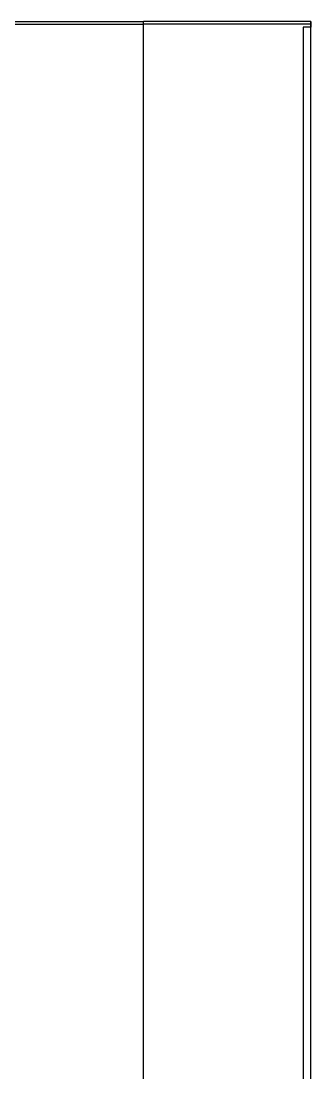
# Model space of a CAD drawing. Header units: inches. Extents: x 0 to 1338, y 51 to 562.
# Drawn here: x 1093.2 to 1129.6, y 430.1 to 561.9 of the extents above; entities that cross this region are included whole.
import ezdxf

# ---------------------------------------------------------------- set-up
doc = ezdxf.new("R2010")
doc.units = ezdxf.units.IN
doc.header["$LTSCALE"] = 0.5

msp = doc.modelspace()

# ---------------------------------------------------------------- linework, layer by layer
at = {"color": 253, "linetype": 'Continuous', "lineweight": 25}
for p, q in [((1108.58, 561.8), (378.58, 561.8)), ((1108.58, 561.45), (378.58, 561.45)), ((1108.58, 298.4), (1108.58, 561.9)), ((1108.58, 561.9), (1129.58, 561.9)), ((1108.58, 561.53), (1129.58, 561.53)), ((1129.58, 298.4), (1129.58, 561.9)), ((1129.58, 561.15), (1128.58, 561.15)), ((1128.58, 561.15), (1128.58, 412.7))]:
    msp.add_line(p, q, dxfattribs=at)
msp.add_open_spline([(1129.58, 561.8), (1129.58, 561.77), (1129.58, 561.71), (1129.58, 561.34), (1129.58, 561.15)], degree=3, dxfattribs=at)

doc.saveas('drawing.dxf')
